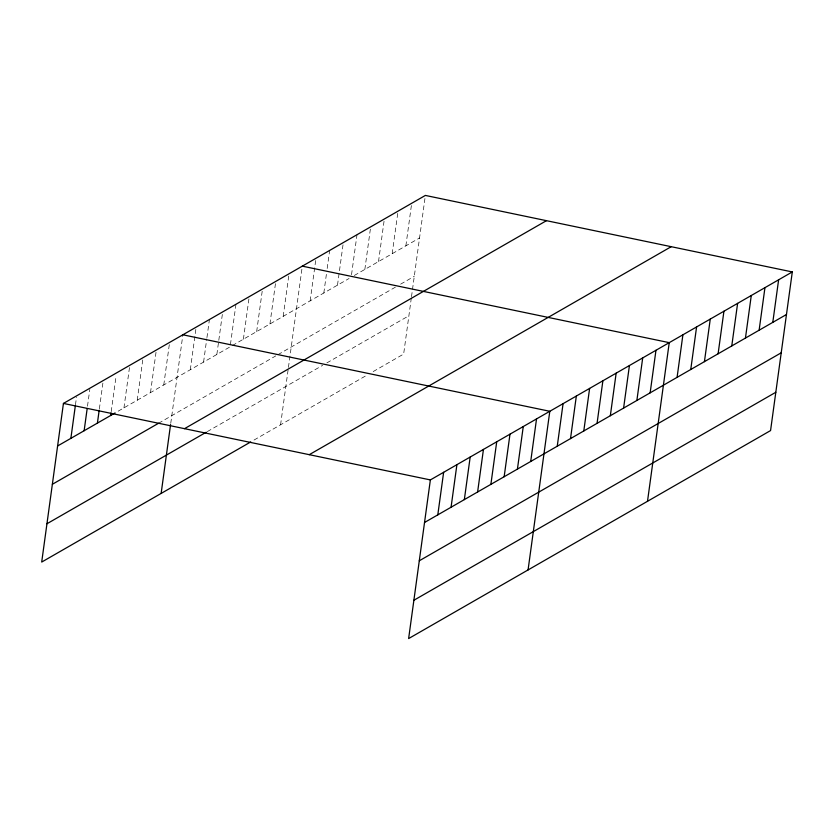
<?xml version="1.0" encoding="UTF-8"?>
<svg xmlns="http://www.w3.org/2000/svg" width="834" height="834" viewBox="0 0 834 834"><rect width="100%" height="100%" fill="white"/><g stroke="black" fill="none" stroke-linecap="round" stroke-linejoin="round"><path stroke-width="0.63" stroke-dasharray="4.17 3.13" d="M75.467 404.824L76.53 397.088M87.497 406.231L89.801 389.457M99.361 408.921L102.895 383.119M111.214 411.61L116.166 375.498M123.953 407.857L129.791 365.292M137.224 400.226L143.062 357.661M150.495 392.606L156.333 350.04M163.766 384.974L169.604 342.409M170.751 423.297L182.875 334.788M190.308 369.723L196.146 327.157M203.579 362.092L206.759 338.875M206.936 337.593L209.417 319.537M216.85 354.471L218.623 341.575M218.8 340.282L222.688 311.906M235.959 304.285L230.121 346.84L116.218 412.298M243.392 339.219L249.23 296.654M256.663 331.588L262.502 289.023M269.935 323.967L275.773 281.402M283.206 316.336L289.044 273.771M280.578 424.787L288.272 368.659M288.439 367.387L302.315 266.15M310.154 300.855L315.982 258.29M323.821 292.995L326.48 273.646M327.178 268.485L329.659 250.429M337.499 285.134L343.327 242.579M351.531 274.699L357.004 234.719M364.844 269.424L370.671 226.858M378.521 261.563L384.349 218.998M392.188 253.713L398.026 211.148M405.866 245.853L411.694 203.287M411.329 297.947L403.635 354.075L372.089 372.204M411.506 296.675L425.371 195.427M232.332 345.568L349.071 278.493M354.325 275.47L419.544 237.992M158.523 423.286L275.752 355.909M277.962 354.648L395.358 287.177M400.622 284.154L414.289 276.304M207.301 431.605L322.643 365.334M326.845 362.915L408.889 315.763M254.036 440.039L366.824 375.227"/><path stroke-width="1.25" d="M792.3 271.936L430.365 479.925L408.629 638.573L770.564 430.573L792.3 271.936L425.371 195.427L63.436 403.427L41.7 562.064L250.721 441.947M70.869 438.361L75.289 406.116M84.14 430.73L87.143 408.806M97.411 423.109L99.183 410.213M110.682 415.478L111.037 412.903M161.139 493.426L170.574 424.569M437.798 514.859L443.636 472.305M451.069 507.239L456.907 464.674M464.34 499.608L470.178 457.053M477.611 491.987L483.449 449.422M490.882 484.356L496.72 441.791M504.153 476.735L509.991 434.17M517.424 469.104L523.262 426.539M530.705 461.483L536.533 418.918M528.068 569.935L549.804 411.287L182.875 334.788M557.248 446.221L563.075 403.666M570.519 438.601L576.346 396.035M583.79 430.969L589.617 388.415M597.061 423.349L602.888 380.784M610.332 415.718L616.159 373.152M623.603 408.097L629.43 365.532M636.874 400.466L642.701 357.901M650.145 392.845L655.972 350.28M647.507 501.297L669.243 342.649L302.315 266.15M677.083 377.354L682.91 334.799M690.76 369.504L696.588 326.938M704.428 361.643L710.266 319.078M718.105 353.783L723.933 311.218M731.772 345.922L737.61 303.368M745.45 338.072L751.278 295.507M759.128 330.212L764.955 287.647M772.795 322.351L778.622 279.797M57.598 445.981L115.113 412.934M52.354 484.293L158.523 423.286M184.523 428.666L546.458 220.676M46.944 523.762L206.196 432.241M309.278 454.676L671.214 246.687M424.527 522.491L786.472 314.501M419.283 560.792L781.218 352.803M413.883 600.261L775.818 392.272M63.436 403.427L430.365 479.925"/></g></svg>
